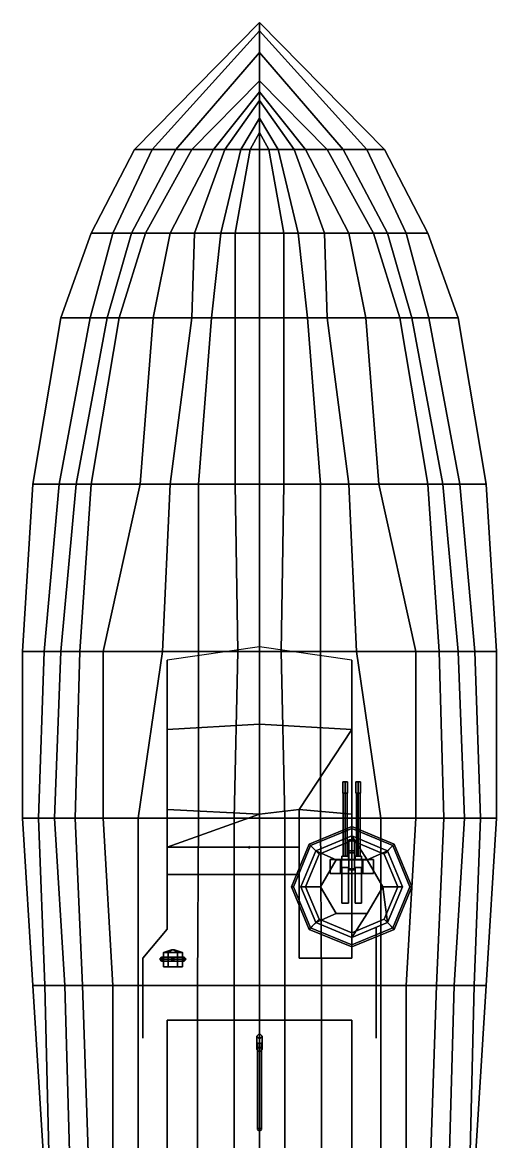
# Model space of a CAD drawing. Header units: millimetres. Extents: x -9.6 to 2.5, y -13.1 to 9.7.
# Drawn here: x -2.52 to 2.52, y -2.18 to 9.72 of the extents above; entities that cross this region are included whole.
import ezdxf

# ---------------------------------------------------------------- set-up
doc = ezdxf.new("R2010")
doc.units = ezdxf.units.MM
doc.layers.add('gun', color=1, linetype='Continuous')
doc.layers.add('turret', color=2, linetype='Continuous')

msp = doc.modelspace()

# ---------------------------------------------------------------- linework, layer by layer
for points in [[(-1.33, 8.37, 1.75), (0, 9.72, 1.73), (0, 9.63, 1.55), (-1.14, 8.37, 1.55)], [(1.33, 8.37, 1.75), (0, 9.72, 1.73), (0, 9.72, 1.73), (-1.33, 8.37, 1.75)], [(0, 9.72, 1.73), (1.33, 8.37, 1.75), (1.14, 8.37, 1.55), (0, 9.63, 1.55)], [(-1.14, 8.37, 1.55), (0, 9.63, 1.55), (0, 9.4, 1.16), (-0.89, 8.37, 1.16)], [(0, 9.63, 1.55), (1.14, 8.37, 1.55), (0.89, 8.37, 1.16), (0, 9.4, 1.16)], [(-0.89, 8.37, 1.16), (0, 9.4, 1.16), (0, 9.1, 0.72), (-0.72, 8.37, 0.72)], [(0, 9.4, 1.16), (0.89, 8.37, 1.16), (0.72, 8.37, 0.72), (0, 9.1, 0.72)], [(-0.72, 8.37, 0.72), (0, 9.1, 0.72), (0, 8.98, 0.56), (-0.49, 8.37, 0.56)], [(0, 9.1, 0.72), (0.72, 8.37, 0.72), (0.49, 8.37, 0.56), (0, 8.98, 0.56)], [(-0.49, 8.37, 0.56), (0, 8.98, 0.56), (0, 8.89, 0.45), (-0.37, 8.37, 0.45)], [(0, 8.98, 0.56), (0.49, 8.37, 0.56), (0.37, 8.37, 0.45), (0, 8.89, 0.45)], [(-0.37, 8.37, 0.45), (0, 8.89, 0.45), (0, 8.7, 0.25), (-0.2, 8.37, 0.25)], [(0, 8.89, 0.45), (0.37, 8.37, 0.45), (0.2, 8.37, 0.25), (0, 8.7, 0.25)], [(-0.2, 8.37, 0.25), (0, 8.7, 0.25), (0, 8.55, 0.1), (-0.1, 8.37, 0.1)], [(0, 8.7, 0.25), (0.2, 8.37, 0.25), (0.1, 8.37, 0.1), (0, 8.55, 0.1)], [(-0.1, 8.37, 0.1), (0, 8.55, 0.1), (0, 8.37, -0.07)], [(0, 8.55, 0.1), (0.1, 8.37, 0.1), (0, 8.37, -0.07)], [(-1.79, 7.48, 1.75), (-1.33, 8.37, 1.75), (-1.14, 8.37, 1.55), (-1.56, 7.48, 1.47)], [(1.79, 7.48, 1.75), (1.33, 8.37, 1.75), (-1.33, 8.37, 1.75), (-1.79, 7.48, 1.75)], [(-1.56, 7.48, 1.47), (-1.14, 8.37, 1.55), (-0.89, 8.37, 1.16), (-1.36, 7.48, 1.08)], [(-1.36, 7.48, 1.08), (-0.89, 8.37, 1.16), (-0.72, 8.37, 0.72), (-1.21, 7.48, 0.54)], [(-1.21, 7.48, 0.54), (-0.72, 8.37, 0.72), (-0.49, 8.37, 0.56), (-0.95, 7.48, 0.38)], [(-0.95, 7.48, 0.38), (-0.49, 8.37, 0.56), (-0.37, 8.37, 0.45), (-0.69, 7.48, 0.2)], [(-0.69, 7.48, 0.2), (-0.37, 8.37, 0.45), (-0.2, 8.37, 0.25), (-0.41, 7.48, -0.03)], [(-0.41, 7.48, -0.03), (-0.2, 8.37, 0.25), (-0.1, 8.37, 0.1), (-0.26, 7.48, -0.17)], [(-0.26, 7.48, -0.17), (-0.1, 8.37, 0.1), (0, 8.37, -0.07), (0, 7.48, -0.49)], [(0.1, 8.37, 0.1), (0.26, 7.48, -0.17), (0, 7.48, -0.49), (0, 8.37, -0.07)], [(0.2, 8.37, 0.25), (0.41, 7.48, -0.03), (0.26, 7.48, -0.17), (0.1, 8.37, 0.1)], [(0.37, 8.37, 0.45), (0.69, 7.48, 0.2), (0.41, 7.48, -0.03), (0.2, 8.37, 0.25)], [(0.49, 8.37, 0.56), (0.95, 7.48, 0.38), (0.69, 7.48, 0.2), (0.37, 8.37, 0.45)], [(0.72, 8.37, 0.72), (1.21, 7.48, 0.54), (0.95, 7.48, 0.38), (0.49, 8.37, 0.56)], [(0.89, 8.37, 1.16), (1.36, 7.48, 1.08), (1.21, 7.48, 0.54), (0.72, 8.37, 0.72)], [(1.14, 8.37, 1.55), (1.56, 7.48, 1.47), (1.36, 7.48, 1.08), (0.89, 8.37, 1.16)], [(1.33, 8.37, 1.75), (1.79, 7.48, 1.75), (1.56, 7.48, 1.47), (1.14, 8.37, 1.55)], [(-2.11, 6.58, 1.72), (-1.79, 7.48, 1.75), (-1.56, 7.48, 1.47), (-1.8, 6.58, 1.27)], [(2.11, 6.58, 1.72), (1.79, 7.48, 1.75), (-1.79, 7.48, 1.75), (-2.11, 6.58, 1.72)], [(-1.8, 6.58, 1.27), (-1.56, 7.48, 1.47), (-1.36, 7.48, 1.08), (-1.62, 6.58, 0.87)], [(-1.62, 6.58, 0.87), (-1.36, 7.48, 1.08), (-1.21, 7.48, 0.54), (-1.49, 6.58, 0.38)], [(-1.49, 6.58, 0.38), (-1.21, 7.48, 0.54), (-0.95, 7.48, 0.38), (-1.13, 6.58, 0.2)], [(-1.13, 6.58, 0.2), (-0.95, 7.48, 0.38), (-0.69, 7.48, 0.2), (-0.72, 6.58, -0.03)], [(-0.72, 6.58, -0.03), (-0.69, 7.48, 0.2), (-0.41, 7.48, -0.03), (-0.51, 6.58, -0.18)], [(-0.51, 6.58, -0.18), (-0.41, 7.48, -0.03), (-0.26, 7.48, -0.17), (-0.26, 6.58, -0.39)], [(-0.26, 6.58, -0.39), (-0.26, 7.48, -0.17), (0, 7.48, -0.49), (0, 6.58, -0.67)], [(0.26, 7.48, -0.17), (0.26, 6.58, -0.39), (0, 6.58, -0.67), (0, 7.48, -0.49)], [(0.41, 7.48, -0.03), (0.51, 6.58, -0.18), (0.26, 6.58, -0.39), (0.26, 7.48, -0.17)], [(0.69, 7.48, 0.2), (0.72, 6.58, -0.03), (0.51, 6.58, -0.18), (0.41, 7.48, -0.03)], [(0.95, 7.48, 0.38), (1.13, 6.58, 0.2), (0.72, 6.58, -0.03), (0.69, 7.48, 0.2)], [(1.21, 7.48, 0.54), (1.49, 6.58, 0.38), (1.13, 6.58, 0.2), (0.95, 7.48, 0.38)], [(1.36, 7.48, 1.08), (1.62, 6.58, 0.87), (1.49, 6.58, 0.38), (1.21, 7.48, 0.54)], [(1.56, 7.48, 1.47), (1.8, 6.58, 1.27), (1.62, 6.58, 0.87), (1.36, 7.48, 1.08)], [(1.79, 7.48, 1.75), (2.11, 6.58, 1.72), (1.8, 6.58, 1.27), (1.56, 7.48, 1.47)], [(-2.41, 4.81, 1.64), (-2.11, 6.58, 1.72), (-1.8, 6.58, 1.27), (-2.13, 4.81, 1.17)], [(2.41, 4.81, 1.64), (2.11, 6.58, 1.72), (-2.11, 6.58, 1.72), (-2.41, 4.81, 1.64)], [(-2.13, 4.81, 1.17), (-1.8, 6.58, 1.27), (-1.62, 6.58, 0.87), (-1.95, 4.81, 0.69)], [(-1.95, 4.81, 0.69), (-1.62, 6.58, 0.87), (-1.49, 6.58, 0.38), (-1.79, 4.81, 0.16)], [(-1.79, 4.81, 0.16), (-1.49, 6.58, 0.38), (-1.13, 6.58, 0.2), (-1.27, 4.81, -0.04)], [(-1.27, 4.81, -0.04), (-1.13, 6.58, 0.2), (-0.72, 6.58, -0.03), (-0.95, 4.81, -0.18)], [(-0.95, 4.81, -0.18), (-0.72, 6.58, -0.03), (-0.51, 6.58, -0.18), (-0.65, 4.81, -0.32)], [(-0.65, 4.81, -0.32), (-0.51, 6.58, -0.18), (-0.26, 6.58, -0.39), (-0.26, 4.81, -0.55)], [(-0.26, 4.81, -0.55), (-0.26, 6.58, -0.39), (0, 6.58, -0.67), (0, 4.81, -0.73)], [(0.26, 6.58, -0.39), (0.26, 4.81, -0.55), (0, 4.81, -0.73), (0, 6.58, -0.67)], [(0, 6.58, -0.67), (0, 5.87, -0.75), (0, 5.87, -0.694), (0, 6.58, -0.67)], [(0, 6.58, -0.67), (0, 5.87, -0.694), (0, 5.87, -0.75), (0, 6.58, -0.67)], [(0.51, 6.58, -0.18), (0.65, 4.81, -0.32), (0.26, 4.81, -0.55), (0.26, 6.58, -0.39)], [(0.72, 6.58, -0.03), (0.95, 4.81, -0.18), (0.65, 4.81, -0.32), (0.51, 6.58, -0.18)], [(1.13, 6.58, 0.2), (1.27, 4.81, -0.04), (0.95, 4.81, -0.18), (0.72, 6.58, -0.03)], [(1.49, 6.58, 0.38), (1.79, 4.81, 0.16), (1.27, 4.81, -0.04), (1.13, 6.58, 0.2)], [(1.62, 6.58, 0.87), (1.95, 4.81, 0.69), (1.79, 4.81, 0.16), (1.49, 6.58, 0.38)], [(1.8, 6.58, 1.27), (2.13, 4.81, 1.17), (1.95, 4.81, 0.69), (1.62, 6.58, 0.87)], [(2.11, 6.58, 1.72), (2.41, 4.81, 1.64), (2.13, 4.81, 1.17), (1.8, 6.58, 1.27)], [(0, 5.87, -0.694), (0, 4.77, -0.73), (0, 4.77, -0.78), (0, 5.87, -0.75)], [(0, 5.87, -0.75), (0, 4.77, -0.78), (0, 4.77, -0.73), (0, 5.87, -0.694)], [(-2.52, 3.03, 1.58), (-2.41, 4.81, 1.64), (-2.13, 4.81, 1.17), (-2.29, 3.03, 1.17)], [(2.52, 3.03, 1.58), (2.41, 4.81, 1.64), (-2.41, 4.81, 1.64), (-2.52, 3.03, 1.58)], [(-2.29, 3.03, 1.17), (-2.13, 4.81, 1.17), (-1.95, 4.81, 0.69), (-2.11, 3.03, 0.69)], [(-2.11, 3.03, 0.69), (-1.95, 4.81, 0.69), (-1.79, 4.81, 0.16), (-1.91, 3.03, 0.03)], [(-1.91, 3.03, 0.03), (-1.79, 4.81, 0.16), (-1.27, 4.81, -0.04), (-1.66, 3.03, -0.05)], [(-1.66, 3.03, -0.05), (-1.27, 4.81, -0.04), (-0.95, 4.81, -0.18), (-1.03, 3.03, -0.27)], [(-1.03, 3.03, -0.27), (-0.95, 4.81, -0.18), (-0.65, 4.81, -0.32), (-0.65, 3.03, -0.43)], [(-0.65, 3.03, -0.43), (-0.65, 4.81, -0.32), (-0.26, 4.81, -0.55), (-0.23, 3.03, -0.63)], [(-0.23, 3.03, -0.63), (-0.26, 4.81, -0.55), (0, 4.81, -0.73), (0, 3.03, -0.75)], [(0.26, 4.81, -0.55), (0.23, 3.03, -0.63), (0, 3.03, -0.75), (0, 4.81, -0.73)], [(0, 4.77, -0.78), (0, 0.92, -0.78), (0, 0.92, -0.742), (0, 4.77, -0.73)], [(0, 4.77, -0.73), (0, 0.92, -0.742), (0, 0.92, -0.78), (0, 4.77, -0.78)], [(0.65, 4.81, -0.32), (0.65, 3.03, -0.43), (0.23, 3.03, -0.63), (0.26, 4.81, -0.55)], [(0.95, 4.81, -0.18), (1.03, 3.03, -0.27), (0.65, 3.03, -0.43), (0.65, 4.81, -0.32)], [(1.27, 4.81, -0.04), (1.66, 3.03, -0.05), (1.03, 3.03, -0.27), (0.95, 4.81, -0.18)], [(1.79, 4.81, 0.16), (1.91, 3.03, 0.03), (1.66, 3.03, -0.05), (1.27, 4.81, -0.04)], [(1.95, 4.81, 0.69), (2.11, 3.03, 0.69), (1.91, 3.03, 0.03), (1.79, 4.81, 0.16)], [(2.13, 4.81, 1.17), (2.29, 3.03, 1.17), (2.11, 3.03, 0.69), (1.95, 4.81, 0.69)], [(2.41, 4.81, 1.64), (2.52, 3.03, 1.58), (2.29, 3.03, 1.17), (2.13, 4.81, 1.17)], [(-2.52, 1.26, 1.54), (-2.52, 3.03, 1.58), (-2.29, 3.03, 1.17), (-2.35, 1.26, 1.17)], [(2.52, 1.26, 1.54), (2.52, 3.03, 1.58), (-2.52, 3.03, 1.58), (-2.52, 1.26, 1.54)], [(-2.35, 1.26, 1.17), (-2.29, 3.03, 1.17), (-2.11, 3.03, 0.69), (-2.18, 1.26, 0.69)], [(-2.18, 1.26, 0.69), (-2.11, 3.03, 0.69), (-1.91, 3.03, 0.03), (-1.96, 1.26, -0.09)], [(-1.96, 1.26, -0.09), (-1.91, 3.03, 0.03), (-1.66, 3.03, -0.05), (-1.66, 1.26, -0.17)], [(-1.66, 1.26, -0.17), (-1.66, 3.03, -0.05), (-1.03, 3.03, -0.27), (-1.29, 1.26, -0.27)], [(-1.29, 1.26, -0.27), (-1.03, 3.03, -0.27), (-0.65, 3.03, -0.43), (-0.65, 1.26, -0.48)], [(0, 2.26, 2.36), (0, 3.08, 1.58), (-0.98, 2.94, 1.58), (-0.98, 2.2, 2.31)], [(-0.65, 1.26, -0.48), (-0.65, 3.03, -0.43), (-0.23, 3.03, -0.63), (-0.27, 1.26, -0.63)], [(-0.27, 1.26, -0.63), (-0.23, 3.03, -0.63), (0, 3.03, -0.75), (0, 1.26, -0.75)], [(0.98, 2.2, 2.31), (0.98, 2.94, 1.58), (0, 3.08, 1.58), (0, 2.26, 2.36)], [(0.23, 3.03, -0.63), (0.27, 1.26, -0.63), (0, 1.26, -0.75), (0, 3.03, -0.75)], [(0.65, 3.03, -0.43), (0.65, 1.26, -0.48), (0.27, 1.26, -0.63), (0.23, 3.03, -0.63)], [(1.03, 3.03, -0.27), (1.29, 1.26, -0.27), (0.65, 1.26, -0.48), (0.65, 3.03, -0.43)], [(1.66, 3.03, -0.05), (1.66, 1.26, -0.17), (1.29, 1.26, -0.27), (1.03, 3.03, -0.27)], [(1.91, 3.03, 0.03), (1.96, 1.26, -0.09), (1.66, 1.26, -0.17), (1.66, 3.03, -0.05)], [(2.11, 3.03, 0.69), (2.18, 1.26, 0.69), (1.96, 1.26, -0.09), (1.91, 3.03, 0.03)], [(2.29, 3.03, 1.17), (2.35, 1.26, 1.17), (2.18, 1.26, 0.69), (2.11, 3.03, 0.69)], [(2.52, 3.03, 1.58), (2.52, 1.26, 1.54), (2.35, 1.26, 1.17), (2.29, 3.03, 1.17)], [(-0.98, 2.94, 1.58), (-0.98, 0.08, 1.46), (-0.98, 0.08, 2.31), (-0.98, 2.2, 2.31)], [(0.98, -0.23, 2.31), (0.98, -0.23, 1.46), (0.98, 2.94, 1.58), (0.98, 2.2, 2.31)], [(-0.98, 2.2, 2.31), (-0.98, 1.35, 2.31), (0, 1.3, 2.36), (0, 2.26, 2.36)], [(0, 2.26, 2.36), (0, 1.3, 2.36), (0.42, 1.35, 2.33), (0.98, 2.2, 2.31)], [(0.98, 2.2, 2.31), (0.42, 1.35, 2.33), (0.98, 1.3, 2.31), (0.98, 2.2, 2.31)], [(-0.98, 1.35, 2.31), (-0.98, 0.08, 2.31), (-0.98, 0.08, 2.75), (-0.98, 0.95, 2.75)], [(-0.98, 0.95, 2.75), (-0.98, 0.08, 2.75), (-0.98, 0.08, 2.31), (-0.98, 1.35, 2.31)], [(0.42, 0.95, 2.75), (0.42, 1.35, 2.33), (0, 1.3, 2.36), (-0.98, 0.95, 2.75)], [(-0.98, 1.35, 2.31), (-0.98, 0.08, 2.31), (-0.98, 0.08, 2.75), (-0.98, 0.95, 2.75)], [(-0.98, 0.95, 2.75), (0, 1.3, 2.36), (-0.98, 1.35, 2.31), (-0.98, 0.95, 2.75)], [(0.42, 1.35, 2.33), (0.42, -0.23, 2.33), (0.42, -0.23, 2.75), (0.42, 0.95, 2.75)], [(0.42, 0.95, 2.75), (0.42, -0.23, 2.75), (0.42, -0.23, 2.33), (0.42, 1.35, 2.33)], [(0.42, 1.35, 2.33), (0.42, -0.23, 2.33), (0.98, -0.23, 2.31), (0.98, 1.3, 2.31)], [(-2.41, -0.52, 1.45), (-2.52, 1.26, 1.54), (-2.35, 1.26, 1.17), (-2.28, -0.52, 1.17)], [(2.41, -0.52, 1.45), (2.52, 1.26, 1.54), (-2.52, 1.26, 1.54), (-2.41, -0.52, 1.45)], [(-2.28, -0.52, 1.17), (-2.35, 1.26, 1.17), (-2.18, 1.26, 0.69), (-2.07, -0.52, 0.55)], [(-2.07, -0.52, 0.55), (-2.18, 1.26, 0.69), (-1.96, 1.26, -0.09), (-1.88, -0.52, -0.16)], [(-1.88, -0.52, -0.16), (-1.96, 1.26, -0.09), (-1.66, 1.26, -0.17), (-1.56, -0.52, -0.23)], [(-1.56, -0.52, -0.23), (-1.66, 1.26, -0.17), (-1.29, 1.26, -0.27), (-1.29, -0.52, -0.29)], [(-1.29, -0.52, -0.29), (-1.29, 1.26, -0.27), (-0.65, 1.26, -0.48), (-0.66, -0.52, -0.48)], [(-0.66, -0.52, -0.48), (-0.65, 1.26, -0.48), (-0.27, 1.26, -0.63), (-0.27, -0.52, -0.61)], [(-0.27, -0.52, -0.61), (-0.27, 1.26, -0.63), (0, 1.26, -0.75), (0, -0.52, -0.71)], [(0.27, 1.26, -0.63), (0.27, -0.52, -0.61), (0, -0.52, -0.71), (0, 1.26, -0.75)], [(0.65, 1.26, -0.48), (0.66, -0.52, -0.48), (0.27, -0.52, -0.61), (0.27, 1.26, -0.63)], [(1.29, 1.26, -0.27), (1.29, -0.52, -0.29), (0.66, -0.52, -0.48), (0.65, 1.26, -0.48)], [(1.66, 1.26, -0.17), (1.56, -0.52, -0.23), (1.29, -0.52, -0.29), (1.29, 1.26, -0.27)], [(1.96, 1.26, -0.09), (1.88, -0.52, -0.16), (1.56, -0.52, -0.23), (1.66, 1.26, -0.17)], [(2.18, 1.26, 0.69), (2.07, -0.52, 0.55), (1.88, -0.52, -0.16), (1.96, 1.26, -0.09)], [(2.35, 1.26, 1.17), (2.28, -0.52, 1.17), (2.07, -0.52, 0.55), (2.18, 1.26, 0.69)], [(2.52, 1.26, 1.54), (2.41, -0.52, 1.45), (2.28, -0.52, 1.17), (2.35, 1.26, 1.17)], [(0.543, 0.967, 2.907), (0.527, 0.983, 2.92), (0.98, 1.17, 2.92), (0.98, 1.148, 2.907)], [(0.527, 0.983, 2.92), (0.543, 0.967, 2.933), (0.98, 1.148, 2.933), (0.98, 1.17, 2.92)], [(0.543, 0.967, 2.933), (0.543, 0.967, 2.907), (0.98, 1.148, 2.907), (0.98, 1.148, 2.933)], [(0.98, 1.148, 2.907), (0.98, 1.17, 2.92), (1.433, 0.983, 2.92), (1.417, 0.967, 2.907)], [(0.98, 1.17, 2.92), (0.98, 1.148, 2.933), (1.417, 0.967, 2.933), (1.433, 0.983, 2.92)], [(0.98, 1.148, 2.933), (0.98, 1.148, 2.907), (1.417, 0.967, 2.907), (1.417, 0.967, 2.933)], [(-0.105, 0.959, 2.75), (-0.12, 0.95, 2.75), (-0.11, 0.95, 4.29)], [(-0.105, 0.941, 2.75), (-0.105, 0.959, 2.75), (-0.11, 0.95, 4.29)], [(0.363, 0.53, 2.907), (0.34, 0.53, 2.92), (0.527, 0.983, 2.92), (0.543, 0.967, 2.907)], [(0.34, 0.53, 2.92), (0.363, 0.53, 2.933), (0.543, 0.967, 2.933), (0.527, 0.983, 2.92)], [(0.363, 0.53, 2.933), (0.363, 0.53, 2.907), (0.543, 0.967, 2.907), (0.543, 0.967, 2.933)], [(0.543, 0.967, 2.907), (0.527, 0.983, 2.92), (0.598, 0.912, 2.59), (0.619, 0.891, 2.59)], [(0.619, 0.891, 2.59), (0.598, 0.912, 2.59), (0.527, 0.983, 2.92), (0.543, 0.967, 2.907)], [(0.98, 1.07, 2.45), (0.598, 0.912, 2.45), (0.598, 0.912, 2.59), (0.98, 1.07, 2.59)], [(0.98, 1.02, 2.45), (0.634, 0.876, 2.45), (0.598, 0.912, 2.45), (0.98, 1.07, 2.45)], [(0.98, 1.07, 2.59), (0.598, 0.912, 2.59), (0.815, 0.816, 2.59), (1.145, 0.816, 2.59)], [(0.98, 1.02, 1.52), (0.634, 0.876, 1.51), (0.634, 0.876, 2.45), (0.98, 1.02, 2.45)], [(1.362, 0.912, 2.45), (0.98, 1.07, 2.45), (0.98, 1.07, 2.59), (1.362, 0.912, 2.59)], [(1.326, 0.876, 2.45), (0.98, 1.02, 2.45), (0.98, 1.07, 2.45), (1.362, 0.912, 2.45)], [(1.362, 0.912, 2.59), (0.98, 1.07, 2.59), (1.145, 0.816, 2.59)], [(1.326, 0.876, 1.51), (0.98, 1.02, 1.52), (0.98, 1.02, 2.45), (1.326, 0.876, 2.45)], [(1.417, 0.967, 2.907), (1.433, 0.983, 2.92), (1.362, 0.912, 2.59), (1.341, 0.891, 2.59)], [(1.341, 0.891, 2.59), (1.362, 0.912, 2.59), (1.433, 0.983, 2.92), (1.417, 0.967, 2.907)], [(1.417, 0.967, 2.907), (1.433, 0.983, 2.92), (1.62, 0.53, 2.92), (1.597, 0.53, 2.907)], [(1.433, 0.983, 2.92), (1.417, 0.967, 2.933), (1.597, 0.53, 2.933), (1.62, 0.53, 2.92)], [(1.417, 0.967, 2.933), (1.417, 0.967, 2.907), (1.597, 0.53, 2.907), (1.597, 0.53, 2.933)], [(0.42, 0.66, 2.75), (0.42, 0.95, 2.75), (-0.98, 0.95, 2.75), (-0.98, 0.66, 2.75)], [(-0.12, 0.95, 2.75), (-0.105, 0.941, 2.75), (-0.11, 0.95, 4.29)], [(0, 0.92, -0.742), (0, -2.75, -0.672), (0, -2.75, -0.73), (0, 0.92, -0.78)], [(0, 0.92, -0.78), (0, -2.75, -0.73), (0, -2.75, -0.672), (0, 0.92, -0.742)], [(0.598, 0.912, 2.45), (0.44, 0.53, 2.45), (0.44, 0.53, 2.59), (0.598, 0.912, 2.59)], [(0.634, 0.876, 2.45), (0.49, 0.53, 2.45), (0.44, 0.53, 2.45), (0.598, 0.912, 2.45)], [(0.598, 0.912, 2.59), (0.44, 0.53, 2.59), (0.65, 0.53, 2.59), (0.815, 0.816, 2.59)], [(0.634, 0.876, 1.51), (0.49, 0.53, 1.49), (0.49, 0.53, 2.45), (0.634, 0.876, 2.45)], [(1.52, 0.53, 2.59), (1.362, 0.912, 2.59), (1.145, 0.816, 2.59), (1.31, 0.53, 2.59)], [(1.47, 0.53, 2.45), (1.326, 0.876, 2.45), (1.362, 0.912, 2.45), (1.52, 0.53, 2.45)], [(1.47, 0.53, 1.49), (1.326, 0.876, 1.51), (1.326, 0.876, 2.45), (1.47, 0.53, 2.45)], [(1.52, 0.53, 2.45), (1.362, 0.912, 2.45), (1.362, 0.912, 2.59), (1.52, 0.53, 2.59)], [(0.65, 0.53, 2.35), (0.815, 0.816, 2.35), (0.815, 0.816, 2.59), (0.65, 0.53, 2.59)], [(0.815, 0.816, 2.35), (1.145, 0.816, 2.35), (1.145, 0.816, 2.59), (0.815, 0.816, 2.59)], [(1.145, 0.816, 2.35), (1.31, 0.53, 2.35), (1.31, 0.53, 2.59), (1.145, 0.816, 2.59)], [(-0.98, 0.66, 2.75), (-0.98, 0.66, 1.5), (0.42, 0.66, 1.5), (0.42, 0.66, 2.75)], [(-0.98, 0.66, 2.75), (-0.98, 0.08, 2.75), (-0.98, 0.08, 1.46), (-0.98, 0.66, 1.5)], [(0.42, 0.66, 2.75), (0.42, 0.66, 1.5), (0.42, -0.23, 1.46), (0.42, -0.23, 2.75)], [(0.543, 0.093, 2.907), (0.527, 0.077, 2.92), (0.34, 0.53, 2.92), (0.363, 0.53, 2.907)], [(0.527, 0.077, 2.92), (0.543, 0.093, 2.933), (0.363, 0.53, 2.933), (0.34, 0.53, 2.92)], [(0.543, 0.093, 2.933), (0.543, 0.093, 2.907), (0.363, 0.53, 2.907), (0.363, 0.53, 2.933)], [(0.44, 0.53, 2.45), (0.598, 0.148, 2.45), (0.598, 0.148, 2.59), (0.44, 0.53, 2.59)], [(0.49, 0.53, 2.45), (0.634, 0.184, 2.45), (0.598, 0.148, 2.45), (0.44, 0.53, 2.45)], [(0.65, 0.53, 2.59), (0.44, 0.53, 2.59), (0.598, 0.148, 2.59), (0.815, 0.244, 2.59)], [(0.49, 0.53, 1.49), (0.634, 0.184, 1.48), (0.634, 0.184, 2.45), (0.49, 0.53, 2.45)], [(0.815, 0.244, 2.35), (0.65, 0.53, 2.35), (0.65, 0.53, 2.59), (0.815, 0.244, 2.59)], [(1.31, 0.53, 2.59), (1.145, 0.244, 2.59), (0.98, -0.01, 2.59), (1.362, 0.148, 2.59)], [(1.31, 0.53, 2.35), (1.145, 0.244, 2.35), (1.145, 0.244, 2.59), (1.31, 0.53, 2.59)], [(1.52, 0.53, 2.59), (1.31, 0.53, 2.59), (1.362, 0.148, 2.59)], [(1.326, 0.184, 2.45), (1.47, 0.53, 2.45), (1.52, 0.53, 2.45), (1.362, 0.148, 2.45)], [(1.326, 0.184, 1.48), (1.47, 0.53, 1.49), (1.47, 0.53, 2.45), (1.326, 0.184, 2.45)], [(1.362, 0.148, 2.45), (1.52, 0.53, 2.45), (1.52, 0.53, 2.59), (1.362, 0.148, 2.59)], [(1.597, 0.53, 2.907), (1.62, 0.53, 2.92), (1.433, 0.077, 2.92), (1.417, 0.093, 2.907)], [(1.597, 0.53, 2.933), (1.597, 0.53, 2.907), (1.417, 0.093, 2.907), (1.417, 0.093, 2.933)], [(1.62, 0.53, 2.92), (1.597, 0.53, 2.933), (1.417, 0.093, 2.933), (1.433, 0.077, 2.92)], [(0.815, 0.244, 2.59), (0.598, 0.148, 2.59), (0.98, -0.01, 2.59), (1.145, 0.244, 2.59)], [(1.145, 0.244, 2.35), (0.815, 0.244, 2.35), (0.815, 0.244, 2.59), (1.145, 0.244, 2.59)], [(0.543, 0.093, 2.907), (0.527, 0.077, 2.92), (0.598, 0.148, 2.59), (0.619, 0.169, 2.59)], [(0.619, 0.169, 2.59), (0.598, 0.148, 2.59), (0.527, 0.077, 2.92), (0.543, 0.093, 2.907)], [(0.634, 0.184, 2.45), (0.98, 0.04, 2.45), (0.98, -0.01, 2.45), (0.598, 0.148, 2.45)], [(0.598, 0.148, 2.45), (0.98, -0.01, 2.45), (0.98, -0.01, 2.59), (0.598, 0.148, 2.59)], [(0.634, 0.184, 1.48), (0.98, 0.04, 1.47), (0.98, 0.04, 2.45), (0.634, 0.184, 2.45)], [(0.98, 0.04, 2.45), (1.326, 0.184, 2.45), (1.362, 0.148, 2.45), (0.98, -0.01, 2.45)], [(0.98, 0.04, 1.47), (1.326, 0.184, 1.48), (1.326, 0.184, 2.45), (0.98, 0.04, 2.45)], [(0.98, -0.01, 2.45), (1.362, 0.148, 2.45), (1.362, 0.148, 2.59), (0.98, -0.01, 2.59)], [(1.341, 0.169, 2.59), (1.362, 0.148, 2.59), (1.433, 0.077, 2.92), (1.417, 0.093, 2.907)], [(1.417, 0.093, 2.907), (1.433, 0.077, 2.92), (1.362, 0.148, 2.59), (1.341, 0.169, 2.59)], [(-0.98, 0.08, 1.46), (-1.24, -0.23, 1.46), (-1.24, -0.23, 2.53), (-0.98, 0.08, 2.75)], [(-0.98, 0.08, 2.75), (-1.24, -0.23, 2.53), (-1.24, -0.23, 1.46), (-0.98, 0.08, 1.46)], [(0.98, -0.088, 2.907), (0.98, -0.11, 2.92), (0.527, 0.077, 2.92), (0.543, 0.093, 2.907)], [(0.98, -0.11, 2.92), (0.98, -0.088, 2.933), (0.543, 0.093, 2.933), (0.527, 0.077, 2.92)], [(0.98, -0.088, 2.933), (0.98, -0.088, 2.907), (0.543, 0.093, 2.907), (0.543, 0.093, 2.933)], [(1.417, 0.093, 2.907), (1.433, 0.077, 2.92), (0.98, -0.11, 2.92), (0.98, -0.088, 2.907)], [(1.417, 0.093, 2.933), (1.417, 0.093, 2.907), (0.98, -0.088, 2.907), (0.98, -0.088, 2.933)], [(1.433, 0.077, 2.92), (1.417, 0.093, 2.933), (0.98, -0.088, 2.933), (0.98, -0.11, 2.92)], [(1.24, 0.1, 2.57), (1.24, -0.23, 2.53), (1.24, -0.23, 1.46), (1.24, 0.1, 1.48)], [(1.24, 0.1, 1.48), (1.24, -0.23, 1.46), (1.24, -0.23, 2.53), (1.24, 0.1, 2.57)], [(-1.24, -0.23, 2.53), (-1.24, -0.66, 2.45), (-1.24, -0.66, 1.44), (-1.24, -0.23, 1.46)], [(-1.24, -0.23, 1.46), (-1.24, -0.66, 1.44), (-1.24, -0.66, 2.45), (-1.24, -0.23, 2.53)], [(-1.06, -0.24, 3.07), (-1.04, -0.22, 3.09), (-0.8, -0.22, 3.09), (-0.78, -0.24, 3.07)], [(-1.06, -0.24, 3.23), (-1.04, -0.22, 3.23), (-1.04, -0.22, 3.09), (-1.06, -0.24, 3.07)], [(-1.06, -0.24, 3.23), (-1.04, -0.26, 3.23), (-1.02, -0.24, 3.23), (-1.04, -0.22, 3.23)], [(-1.04, -0.22, 3.09), (-1.02, -0.24, 3.11), (-0.82, -0.24, 3.11), (-0.8, -0.22, 3.09)], [(-1.04, -0.22, 3.23), (-1.02, -0.24, 3.23), (-1.02, -0.24, 3.11), (-1.04, -0.22, 3.09)], [(-1.02, -0.17, 3.22), (-0.97, -0.17, 3.307), (-0.927, -0.14, 3.233), (-0.935, -0.14, 3.22)], [(-0.97, -0.17, 3.133), (-1.02, -0.17, 3.22), (-0.935, -0.14, 3.22), (-0.927, -0.14, 3.207)], [(-1.02, -0.32, 3.22), (-0.97, -0.32, 3.307), (-0.97, -0.17, 3.307), (-1.02, -0.17, 3.22)], [(-0.97, -0.32, 3.133), (-1.02, -0.32, 3.22), (-1.02, -0.17, 3.22), (-0.97, -0.17, 3.133)], [(-0.97, -0.17, 3.307), (-0.87, -0.17, 3.307), (-0.912, -0.14, 3.233), (-0.927, -0.14, 3.233)], [(-0.87, -0.17, 3.133), (-0.97, -0.17, 3.133), (-0.927, -0.14, 3.207), (-0.912, -0.14, 3.207)], [(-0.97, -0.32, 3.307), (-0.87, -0.32, 3.307), (-0.87, -0.17, 3.307), (-0.97, -0.17, 3.307)], [(-0.87, -0.32, 3.133), (-0.97, -0.32, 3.133), (-0.97, -0.17, 3.133), (-0.87, -0.17, 3.133)], [(-0.92, -0.22, 1.46), (-0.94, -0.24, 1.46), (-0.94, -0.24, 3.07), (-0.92, -0.22, 3.09)], [(-0.927, -0.14, 3.233), (-0.912, -0.14, 3.233), (-0.905, -0.14, 3.22), (-0.935, -0.14, 3.22)], [(-0.935, -0.14, 3.22), (-0.905, -0.14, 3.22), (-0.912, -0.14, 3.207), (-0.927, -0.14, 3.207)], [(-0.9, -0.24, 1.46), (-0.92, -0.22, 1.46), (-0.92, -0.22, 3.09), (-0.9, -0.24, 3.07)], [(-0.87, -0.17, 3.307), (-0.82, -0.17, 3.22), (-0.905, -0.14, 3.22), (-0.912, -0.14, 3.233)], [(-0.82, -0.17, 3.22), (-0.87, -0.17, 3.133), (-0.912, -0.14, 3.207), (-0.905, -0.14, 3.22)], [(-0.87, -0.32, 3.307), (-0.82, -0.32, 3.22), (-0.82, -0.17, 3.22), (-0.87, -0.17, 3.307)], [(-0.82, -0.32, 3.22), (-0.87, -0.32, 3.133), (-0.87, -0.17, 3.133), (-0.82, -0.17, 3.22)], [(-0.82, -0.24, 3.23), (-0.8, -0.22, 3.23), (-0.8, -0.22, 3.09), (-0.82, -0.24, 3.11)], [(-0.82, -0.24, 3.23), (-0.8, -0.26, 3.23), (-0.78, -0.24, 3.23), (-0.8, -0.22, 3.23)], [(-0.8, -0.22, 3.23), (-0.78, -0.24, 3.23), (-0.78, -0.24, 3.07), (-0.8, -0.22, 3.09)], [(0.42, -0.23, 2.33), (0.42, -0.23, 1.46), (0.98, -0.23, 1.46), (0.98, -0.23, 2.31)], [(1.24, -0.23, 2.53), (1.24, -0.66, 2.45), (1.24, -0.66, 1.44), (1.24, -0.23, 1.46)], [(1.24, -0.23, 1.46), (1.24, -0.66, 1.44), (1.24, -0.66, 2.45), (1.24, -0.23, 2.53)], [(-1.04, -0.26, 3.09), (-1.06, -0.24, 3.07), (-0.78, -0.24, 3.07), (-0.8, -0.26, 3.09)], [(-1.04, -0.26, 3.23), (-1.06, -0.24, 3.23), (-1.06, -0.24, 3.07), (-1.04, -0.26, 3.09)], [(-1.02, -0.24, 3.11), (-1.04, -0.26, 3.09), (-0.8, -0.26, 3.09), (-0.82, -0.24, 3.11)], [(-1.02, -0.24, 3.23), (-1.04, -0.26, 3.23), (-1.04, -0.26, 3.09), (-1.02, -0.24, 3.11)], [(-1.02, -0.32, 3.22), (-0.82, -0.32, 3.22), (-0.87, -0.32, 3.307), (-0.97, -0.32, 3.307)], [(-0.97, -0.32, 3.133), (-0.87, -0.32, 3.133), (-0.82, -0.32, 3.22), (-1.02, -0.32, 3.22)], [(-0.94, -0.24, 1.46), (-0.92, -0.26, 1.46), (-0.92, -0.26, 3.09), (-0.94, -0.24, 3.07)], [(-0.92, -0.26, 1.46), (-0.9, -0.24, 1.46), (-0.9, -0.24, 3.07), (-0.92, -0.26, 3.09)], [(-0.8, -0.26, 3.23), (-0.82, -0.24, 3.23), (-0.82, -0.24, 3.11), (-0.8, -0.26, 3.09)], [(-0.78, -0.24, 3.23), (-0.8, -0.26, 3.23), (-0.8, -0.26, 3.09), (-0.78, -0.24, 3.07)], [(-2.3, -2.29, 1.35), (-2.41, -0.52, 1.45), (-2.28, -0.52, 1.17), (-2.24, -2.29, 1.17)], [(2.3, -2.29, 1.35), (2.41, -0.52, 1.45), (-2.41, -0.52, 1.45), (-2.3, -2.29, 1.35)], [(-2.24, -2.29, 1.17), (-2.28, -0.52, 1.17), (-2.07, -0.52, 0.55), (-2.02, -2.29, 0.55)], [(-2.02, -2.29, 0.55), (-2.07, -0.52, 0.55), (-1.88, -0.52, -0.16), (-1.82, -2.29, -0.22)], [(-1.82, -2.29, -0.22), (-1.88, -0.52, -0.16), (-1.56, -0.52, -0.23), (-1.56, -2.29, -0.27)], [(-1.56, -2.29, -0.27), (-1.56, -0.52, -0.23), (-1.29, -0.52, -0.29), (-1.29, -2.29, -0.33)], [(-1.29, -2.29, -0.33), (-1.29, -0.52, -0.29), (-0.66, -0.52, -0.48), (-0.66, -2.29, -0.49)], [(-0.66, -2.29, -0.49), (-0.66, -0.52, -0.48), (-0.27, -0.52, -0.61), (-0.27, -2.29, -0.6)], [(-0.27, -2.29, -0.6), (-0.27, -0.52, -0.61), (0, -0.52, -0.71), (0, -2.29, -0.68)], [(0.27, -0.52, -0.61), (0.27, -2.29, -0.6), (0, -2.29, -0.68), (0, -0.52, -0.71)], [(0.66, -0.52, -0.48), (0.66, -2.29, -0.49), (0.27, -2.29, -0.6), (0.27, -0.52, -0.61)], [(1.29, -0.52, -0.29), (1.29, -2.29, -0.33), (0.66, -2.29, -0.49), (0.66, -0.52, -0.48)], [(1.56, -0.52, -0.23), (1.56, -2.29, -0.27), (1.29, -2.29, -0.33), (1.29, -0.52, -0.29)], [(1.88, -0.52, -0.16), (1.82, -2.29, -0.22), (1.56, -2.29, -0.27), (1.56, -0.52, -0.23)], [(2.07, -0.52, 0.55), (2.02, -2.29, 0.55), (1.82, -2.29, -0.22), (1.88, -0.52, -0.16)], [(2.28, -0.52, 1.17), (2.24, -2.29, 1.17), (2.02, -2.29, 0.55), (2.07, -0.52, 0.55)], [(2.41, -0.52, 1.45), (2.3, -2.29, 1.35), (2.24, -2.29, 1.17), (2.28, -0.52, 1.17)], [(-1.24, -0.66, 1.44), (-1.24, -0.83, 1.43), (-1.24, -0.83, 2.38), (-1.24, -0.66, 2.45)], [(-1.24, -0.66, 2.45), (-1.24, -0.83, 2.38), (-1.24, -0.83, 1.43), (-1.24, -0.66, 1.44)], [(1.24, -0.66, 1.44), (1.24, -0.83, 1.43), (1.24, -0.83, 2.38), (1.24, -0.66, 2.45)], [(1.24, -0.66, 2.45), (1.24, -0.83, 2.38), (1.24, -0.83, 1.43), (1.24, -0.66, 1.44)], [(-1.24, -0.83, 2.38), (-1.24, -1.08, 2.2), (-1.24, -1.08, 1.41), (-1.24, -0.83, 1.43)], [(-1.24, -0.83, 1.43), (-1.24, -1.08, 1.41), (-1.24, -1.08, 2.2), (-1.24, -0.83, 2.38)], [(1.24, -0.83, 2.38), (1.24, -1.08, 2.2), (1.24, -1.08, 1.41), (1.24, -0.83, 1.43)], [(1.24, -0.83, 1.43), (1.24, -1.08, 1.41), (1.24, -1.08, 2.2), (1.24, -0.83, 2.38)], [(-0.98, -0.89, 1.42), (-0.98, -3.76, 1.27), (-0.98, -3.76, 2.1), (-0.98, -0.89, 2.24)], [(0.98, -0.89, 2.24), (0.98, -0.89, 1.42), (-0.98, -0.89, 1.42), (-0.98, -0.89, 2.24)], [(-0.98, -0.89, 2.24), (-0.98, -3.76, 2.1), (0.98, -3.76, 2.1), (0.98, -0.89, 2.24)], [(0.98, -3.76, 2.1), (0.98, -3.76, 1.27), (0.98, -0.89, 1.42), (0.98, -0.89, 2.24)], [(0, -1.03, 1.41), (-0.03, -1.06, 1.41), (-0.03, -1.2, 4.73), (0, -1.17, 4.73)], [(-0.03, -1.06, 1.41), (0, -1.09, 1.41), (0, -1.23, 4.73), (-0.03, -1.2, 4.73)], [(0.03, -1.06, 1.41), (0, -1.03, 1.41), (0, -1.17, 4.73), (0.03, -1.2, 4.73)], [(0, -1.09, 1.41), (0.03, -1.06, 1.41), (0.03, -1.2, 4.73), (0, -1.23, 4.73)], [(0.03, -1.2, 4.73), (0, -1.17, 4.73), (-0.03, -1.2, 4.73), (0, -1.23, 4.73)], [(-0.02, -2.05, 2.18), (0, -2.07, 2.18), (0, -1.14, 3.2), (-0.02, -1.13, 3.18)], [(0, -2.03, 2.18), (-0.02, -2.05, 2.18), (-0.02, -1.13, 3.18), (0, -1.14, 3.16)], [(0, -2.07, 2.18), (0.02, -2.05, 2.18), (0.02, -1.13, 3.18), (0, -1.14, 3.2)], [(0.02, -2.05, 2.18), (0, -2.03, 2.18), (0, -1.14, 3.16), (0.02, -1.13, 3.18)]]:
    msp.add_3dface(points)
at = {"layer": 'gun'}
for points in [[(0.91, 1.645, 3.015), (0.935, 1.645, 2.99), (0.91, 1.645, 2.965), (0.885, 1.645, 2.99)], [(0.91, 1.525, 2.965), (0.885, 1.525, 2.99), (0.885, 1.645, 2.99), (0.91, 1.645, 2.965)], [(0.885, 1.525, 2.99), (0.91, 1.525, 3.015), (0.91, 1.645, 3.015), (0.885, 1.645, 2.99)], [(0.935, 1.525, 2.99), (0.91, 1.525, 2.965), (0.91, 1.645, 2.965), (0.935, 1.645, 2.99)], [(0.91, 1.525, 3.015), (0.935, 1.525, 2.99), (0.935, 1.645, 2.99), (0.91, 1.645, 3.015)], [(1.025, 1.525, 2.99), (1.05, 1.525, 3.015), (1.05, 1.645, 3.015), (1.025, 1.645, 2.99)], [(1.05, 1.525, 2.965), (1.025, 1.525, 2.99), (1.025, 1.645, 2.99), (1.05, 1.645, 2.965)], [(1.05, 1.645, 3.015), (1.075, 1.645, 2.99), (1.05, 1.645, 2.965), (1.025, 1.645, 2.99)], [(1.05, 1.525, 3.015), (1.075, 1.525, 2.99), (1.075, 1.645, 2.99), (1.05, 1.645, 3.015)], [(1.075, 1.525, 2.99), (1.05, 1.525, 2.965), (1.05, 1.645, 2.965), (1.075, 1.645, 2.99)], [(0.885, 1.525, 2.99), (0.91, 1.525, 2.965), (0.935, 1.525, 2.99), (0.91, 1.525, 3.015)], [(0.91, 0.855, 2.97), (0.89, 0.855, 2.99), (0.89, 1.525, 2.99), (0.91, 1.525, 2.97)], [(0.89, 0.855, 2.99), (0.91, 0.855, 3.01), (0.91, 1.525, 3.01), (0.89, 1.525, 2.99)], [(0.93, 0.855, 2.99), (0.91, 0.855, 2.97), (0.91, 1.525, 2.97), (0.93, 1.525, 2.99)], [(0.91, 0.855, 3.01), (0.93, 0.855, 2.99), (0.93, 1.525, 2.99), (0.91, 1.525, 3.01)], [(1.025, 1.525, 2.99), (1.05, 1.525, 2.965), (1.075, 1.525, 2.99), (1.05, 1.525, 3.015)], [(1.03, 0.855, 2.99), (1.05, 0.855, 3.01), (1.05, 1.525, 3.01), (1.03, 1.525, 2.99)], [(1.05, 0.855, 2.97), (1.03, 0.855, 2.99), (1.03, 1.525, 2.99), (1.05, 1.525, 2.97)], [(1.05, 0.855, 3.01), (1.07, 0.855, 2.99), (1.07, 1.525, 2.99), (1.05, 1.525, 3.01)], [(1.07, 0.855, 2.99), (1.05, 0.855, 2.97), (1.05, 1.525, 2.97), (1.07, 1.525, 2.99)], [(0.875, 0.855, 3.06), (0.875, 0.815, 3.06), (0.945, 0.815, 3.06), (0.945, 0.855, 3.06)], [(0.945, 0.855, 3.06), (0.945, 0.855, 2.92), (0.875, 0.855, 2.92), (0.875, 0.855, 3.06)], [(0.945, 0.855, 2.92), (0.945, 0.815, 2.92), (0.875, 0.815, 2.92), (0.875, 0.855, 2.92)], [(0.875, 0.855, 2.92), (0.875, 0.815, 2.92), (0.875, 0.815, 3.06), (0.875, 0.855, 3.06)], [(0.945, 0.815, 3.06), (0.945, 0.815, 2.92), (0.945, 0.855, 2.92), (0.945, 0.855, 3.06)], [(1.015, 0.855, 2.92), (1.015, 0.815, 2.92), (1.015, 0.815, 3.06), (1.015, 0.855, 3.06)], [(1.085, 0.855, 2.92), (1.085, 0.815, 2.92), (1.015, 0.815, 2.92), (1.015, 0.855, 2.92)], [(1.085, 0.855, 3.06), (1.085, 0.855, 2.92), (1.015, 0.855, 2.92), (1.015, 0.855, 3.06)], [(1.015, 0.855, 3.06), (1.015, 0.815, 3.06), (1.085, 0.815, 3.06), (1.085, 0.855, 3.06)], [(1.085, 0.815, 3.06), (1.085, 0.815, 2.92), (1.085, 0.855, 2.92), (1.085, 0.855, 3.06)], [(0.875, 0.815, 3.06), (0.875, 0.815, 2.92), (0.87, 0.815, 2.92), (0.87, 0.815, 3.06)], [(0.95, 0.815, 2.92), (0.95, 0.735, 2.92), (0.87, 0.735, 2.92), (0.87, 0.815, 2.92)], [(0.87, 0.815, 3.06), (0.87, 0.735, 3.06), (0.95, 0.735, 3.06), (0.95, 0.815, 3.06)], [(0.87, 0.815, 2.92), (0.87, 0.735, 2.92), (0.87, 0.735, 3.06), (0.87, 0.815, 3.06)], [(0.87, 0.735, 3.06), (0.87, 0.735, 2.92), (0.875, 0.735, 2.92), (0.875, 0.735, 3.06)], [(0.875, 0.735, 3.06), (0.875, 0.355, 3.06), (0.945, 0.355, 3.06), (0.945, 0.735, 3.06)], [(0.875, 0.735, 2.92), (0.875, 0.355, 2.92), (0.875, 0.355, 3.06), (0.875, 0.735, 3.06)], [(0.945, 0.735, 2.92), (0.945, 0.355, 2.92), (0.875, 0.355, 2.92), (0.875, 0.735, 2.92)], [(0.95, 0.815, 3.06), (0.95, 0.815, 2.92), (0.945, 0.815, 2.92), (0.945, 0.815, 3.06)], [(0.945, 0.735, 3.06), (0.945, 0.735, 2.92), (0.95, 0.735, 2.92), (0.95, 0.735, 3.06)], [(0.945, 0.355, 3.06), (0.945, 0.355, 2.92), (0.945, 0.735, 2.92), (0.945, 0.735, 3.06)], [(0.95, 0.735, 3.06), (0.95, 0.735, 2.92), (0.95, 0.815, 2.92), (0.95, 0.815, 3.06)], [(1.01, 0.815, 2.92), (1.01, 0.735, 2.92), (1.01, 0.735, 3.06), (1.01, 0.815, 3.06)], [(1.01, 0.815, 3.06), (1.01, 0.735, 3.06), (1.09, 0.735, 3.06), (1.09, 0.815, 3.06)], [(1.09, 0.815, 2.92), (1.09, 0.735, 2.92), (1.01, 0.735, 2.92), (1.01, 0.815, 2.92)], [(1.015, 0.815, 3.06), (1.015, 0.815, 2.92), (1.01, 0.815, 2.92), (1.01, 0.815, 3.06)], [(1.01, 0.735, 3.06), (1.01, 0.735, 2.92), (1.015, 0.735, 2.92), (1.015, 0.735, 3.06)], [(1.085, 0.735, 2.92), (1.085, 0.355, 2.92), (1.015, 0.355, 2.92), (1.015, 0.735, 2.92)], [(1.015, 0.735, 2.92), (1.015, 0.355, 2.92), (1.015, 0.355, 3.06), (1.015, 0.735, 3.06)], [(1.015, 0.735, 3.06), (1.015, 0.355, 3.06), (1.085, 0.355, 3.06), (1.085, 0.735, 3.06)], [(1.09, 0.815, 3.06), (1.09, 0.815, 2.92), (1.085, 0.815, 2.92), (1.085, 0.815, 3.06)], [(1.085, 0.355, 3.06), (1.085, 0.355, 2.92), (1.085, 0.735, 2.92), (1.085, 0.735, 3.06)], [(1.085, 0.735, 3.06), (1.085, 0.735, 2.92), (1.09, 0.735, 2.92), (1.09, 0.735, 3.06)], [(1.09, 0.735, 3.06), (1.09, 0.735, 2.92), (1.09, 0.815, 2.92), (1.09, 0.815, 3.06)], [(0.875, 0.355, 3.06), (0.875, 0.355, 2.92), (0.945, 0.355, 2.92), (0.945, 0.355, 3.06)], [(1.015, 0.355, 3.06), (1.015, 0.355, 2.92), (1.085, 0.355, 2.92), (1.085, 0.355, 3.06)]]:
    msp.add_3dface(points, dxfattribs=at)
at = {"layer": 'turret'}
for points in [[(1.01, 0.91, 3.04), (1.01, 1.03, 2.83), (0.95, 1.03, 2.83), (0.95, 0.91, 3.04)], [(0.95, 1.03, 2.83), (0.95, 0.89, 2.8), (0.95, 0.72, 2.94), (0.95, 0.91, 3.04)], [(1.01, 1.03, 2.83), (1.01, 1.03, 2.71), (0.95, 1.03, 2.71), (0.95, 1.03, 2.83)], [(0.95, 1.03, 2.71), (0.95, 0.89, 2.76), (0.95, 0.89, 2.8), (0.95, 1.03, 2.83)], [(1.01, 1.03, 2.71), (1.01, 0.91, 2.59), (0.95, 0.91, 2.59), (0.95, 1.03, 2.71)], [(0.95, 0.91, 2.59), (0.95, 0.71, 2.59), (0.95, 0.89, 2.76), (0.95, 1.03, 2.71)], [(1.01, 0.72, 2.94), (1.01, 0.89, 2.8), (1.01, 1.03, 2.83), (1.01, 0.91, 3.04)], [(1.01, 0.89, 2.8), (1.01, 0.89, 2.76), (1.01, 1.03, 2.71), (1.01, 1.03, 2.83)], [(1.01, 0.89, 2.76), (1.01, 0.71, 2.59), (1.01, 0.91, 2.59), (1.01, 1.03, 2.71)], [(0.95, 0.91, 3.04), (0.95, 0.72, 2.94), (1.01, 0.72, 2.94), (1.01, 0.91, 3.04)], [(0.95, 0.72, 2.94), (0.95, 0.89, 2.8), (1.01, 0.89, 2.8), (1.01, 0.72, 2.94)], [(0.95, 0.89, 2.8), (0.95, 0.89, 2.76), (1.01, 0.89, 2.76), (1.01, 0.89, 2.8)], [(0.95, 0.89, 2.76), (0.95, 0.71, 2.59), (1.01, 0.71, 2.59), (1.01, 0.89, 2.76)], [(0.86, 0.82, 3), (0.86, 0.82, 2.84), (0.75, 0.82, 2.84), (0.75, 0.82, 3)], [(0.75, 0.82, 3), (0.75, 0.67, 3), (0.86, 0.67, 3), (0.86, 0.82, 3)], [(0.75, 0.82, 2.84), (0.75, 0.67, 2.84), (0.75, 0.67, 3), (0.75, 0.82, 3)], [(1.21, 0.82, 2.84), (1.21, 0.67, 2.84), (0.75, 0.67, 2.84), (0.75, 0.82, 2.84)], [(0.86, 0.67, 3), (0.86, 0.67, 2.9), (0.86, 0.82, 2.9), (0.86, 0.82, 3)], [(1.1, 0.82, 2.9), (1.1, 0.82, 2.84), (0.86, 0.82, 2.84), (0.86, 0.82, 2.9)], [(0.86, 0.82, 2.9), (0.86, 0.67, 2.9), (1.1, 0.67, 2.9), (1.1, 0.82, 2.9)], [(0.95, 0.81, 2.35), (0.95, 0.71, 2.35), (0.95, 0.71, 2.59), (0.95, 0.81, 2.59)], [(1.01, 0.71, 2.59), (1.01, 0.71, 2.35), (1.01, 0.81, 2.35), (1.01, 0.81, 2.59)], [(1.21, 0.82, 3), (1.21, 0.82, 2.84), (1.1, 0.82, 2.84), (1.1, 0.82, 3)], [(1.1, 0.82, 3), (1.1, 0.67, 3), (1.21, 0.67, 3), (1.21, 0.82, 3)], [(1.1, 0.82, 2.9), (1.1, 0.67, 2.9), (1.1, 0.67, 3), (1.1, 0.82, 3)], [(1.21, 0.67, 3), (1.21, 0.67, 2.84), (1.21, 0.82, 2.84), (1.21, 0.82, 3)], [(0.75, 0.67, 3), (0.75, 0.67, 2.84), (0.86, 0.67, 2.84), (0.86, 0.67, 3)], [(0.86, 0.67, 2.9), (0.86, 0.67, 2.84), (1.1, 0.67, 2.84), (1.1, 0.67, 2.9)], [(0.95, 0.71, 2.59), (0.95, 0.71, 2.35), (1.01, 0.71, 2.35), (1.01, 0.71, 2.59)], [(1.1, 0.67, 3), (1.1, 0.67, 2.84), (1.21, 0.67, 2.84), (1.21, 0.67, 3)]]:
    msp.add_3dface(points, dxfattribs=at)

doc.saveas('drawing.dxf')
